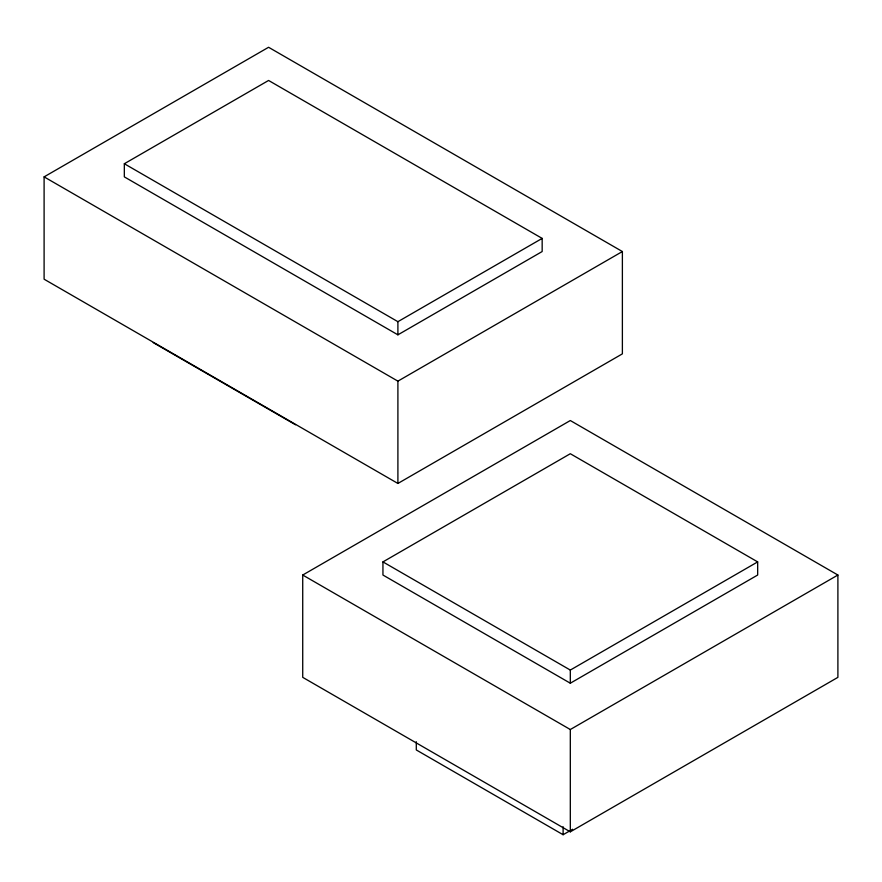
<?xml version="1.0" encoding="UTF-8"?>
<svg xmlns="http://www.w3.org/2000/svg" width="882" height="882" viewBox="0 0 882 882"><rect width="100%" height="100%" fill="white"/><g stroke="black" fill="none" stroke-linecap="round" stroke-linejoin="round"><path stroke-width="1.32" d="M44.1 176.874L268.58 47.275L622.383 251.535L622.383 353.858L397.903 483.457L44.1 279.197L44.1 176.874L397.903 381.145L622.383 251.535M124.329 163.743L268.58 80.46L542.165 238.405L542.165 251.535L397.903 334.829L124.329 176.874L124.329 163.743L397.903 321.687L542.165 238.405M302.724 575.031L570.312 420.538L837.9 575.031L837.9 677.354L570.312 831.836L302.724 677.354L302.724 575.031L570.312 729.524L837.9 575.031M382.942 561.9L570.312 453.723L757.671 561.9L757.671 575.031L570.312 683.208L382.942 575.031L382.942 561.9L570.312 670.066L757.671 561.9M416.293 741.729L416.293 749.954L563.113 834.725L572.594 829.256M153.214 342.602L295.547 424.782M570.312 670.066L570.312 683.208M570.312 729.524L570.312 831.836M563.113 826.732L563.113 834.725M397.903 321.687L397.903 334.829M397.903 381.145L397.903 483.457"/></g></svg>
